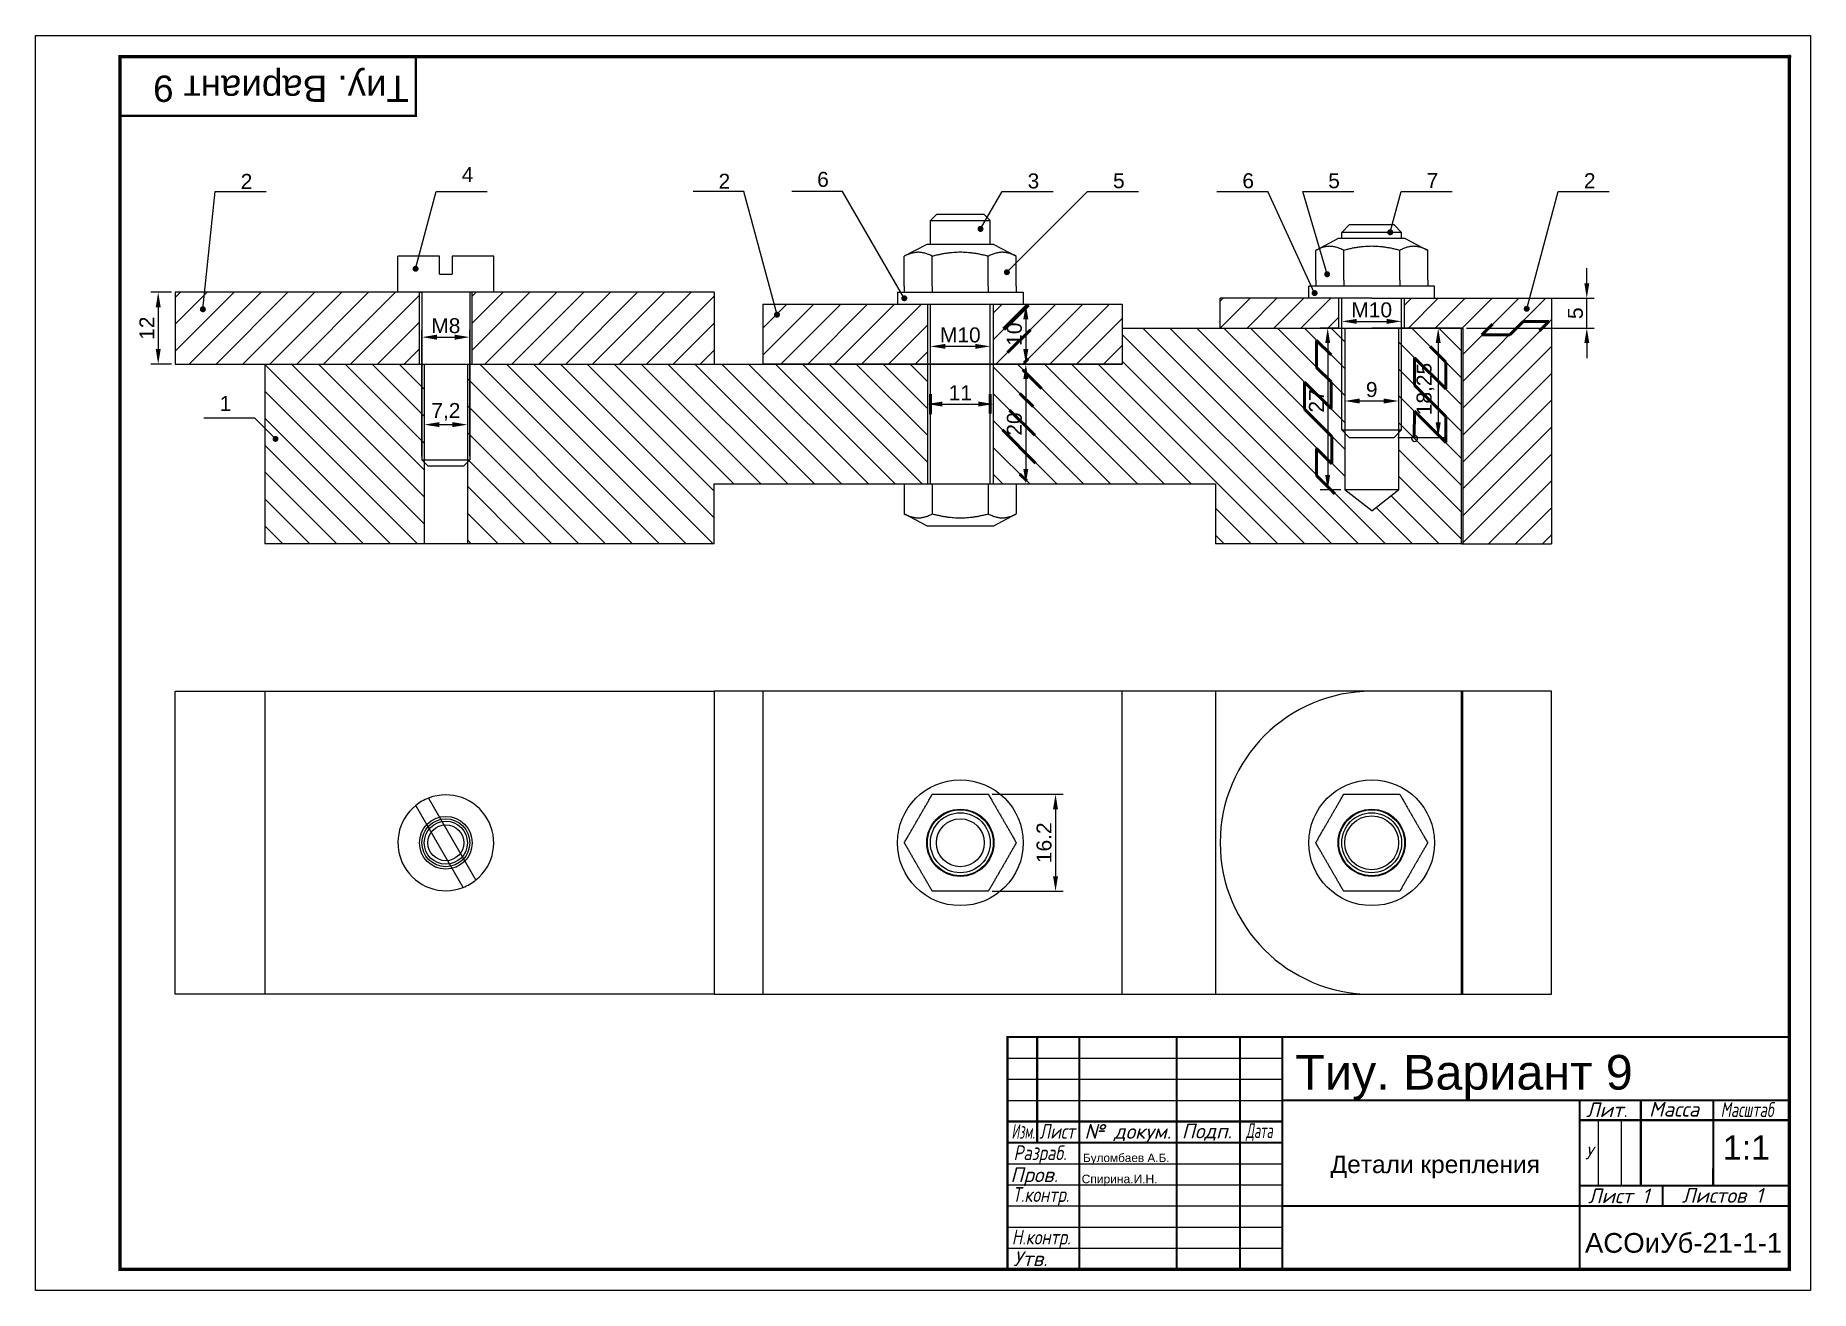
# Paper-space layout 'Лист1' of a CAD drawing. Header units: millimetres. Extents: x -20 to 276, y -7 to 202.
import ezdxf

# ---------------------------------------------------------------- set-up
doc = ezdxf.new("R2010")
doc.units = ezdxf.units.MM
doc.styles.get("Standard").update_dxf_attribs({"font": 'arial.ttf'})
doc.dimstyles.new('ISO-25', dxfattribs={"dimtxt": 2.5, "dimasz": 2.5, "dimexe": 1.25, "dimexo": 0.625, "dimtad": 1, "dimtxsty": 'Standard', "dimcen": 2.5, "dimadec": 0, "dimazin": 0, "dimtfac": 1, "dimtmove": 0, "dimatfit": 3, "dimfxl": 1, "dimarcsym": 0})
pattern_1 = [(135, (-2432.8858, 119.8867), (-2.245064, -2.245064), [])]

# ---------------------------------------------------------------- blocks, each defined once
blk = doc.blocks.new('A$C0034a478')
at = {"color": 0, "linetype": 'Continuous', "lineweight": 0}
for p, q in [((2165.04, 1954.54), (2255.04, 1954.54)), ((2165.04, 1903.94), (2165.04, 1954.54)), ((2180.01, 1954.54), (2180.01, 1903.94)), ((2263.18, 1954.54), (2255.04, 1954.54)), ((2255.04, 1954.54), (2255.04, 1903.94)), ((2323.18, 1954.54), (2263.18, 1954.54)), ((2263.18, 1954.54), (2263.18, 1903.94)), ((2364.82, 1954.54), (2323.18, 1954.54)), ((2323.18, 1903.94), (2323.18, 1954.54)), ((2338.73, 1954.54), (2338.73, 1903.94)), ((2394.82, 1954.54), (2364.82, 1954.54)), ((2379.82, 1903.94), (2379.82, 1954.54)), ((2380.01, 1903.94), (2380.01, 1954.54)), ((2394.82, 1903.94), (2394.82, 1954.54)), ((2213.1, 1921.77), (2205.2, 1935.46)), ((2207.36, 1936.71), (2215.26, 1923.02)), ((2255.04, 1903.94), (2165.04, 1903.94)), ((2255.04, 1903.94), (2263.18, 1903.94)), ((2263.18, 1903.94), (2323.18, 1903.94)), ((2323.18, 1903.94), (2364.82, 1903.94)), ((2364.82, 1903.94), (2394.82, 1903.94))]:
    blk.add_line(p, q, dxfattribs=at)
for centre, radius in [((2296.13, 1929.24), 10.5), ((2364.82, 1929.24), 10.5), ((2210.23, 1929.24), 4.4), ((2210.23, 1929.24), 4), ((2210.23, 1929.24), 3.6), ((2296.13, 1929.24), 5.61), ((2296.13, 1929.24), 5.5), ((2296.13, 1929.24), 5), ((2296.13, 1929.24), 4), ((2364.82, 1929.24), 5.61), ((2364.82, 1929.24), 5.5), ((2364.82, 1929.24), 5), ((2364.82, 1929.24), 4.5), ((2364.82, 1929.24), 4.5), ((2210.23, 1929.24), 3)]:
    blk.add_circle(centre, radius, dxfattribs=at)
for centre, radius, start, end in [((2364.82, 1929.24), 25.3, 90, 270), ((2210.23, 1929.24), 8, 128.9893, 291.0107), ((2210.23, 1929.24), 8, 111.0107, 128.9893), ((2210.23, 1929.24), 8, 308.9893, 111.0107), ((2210.23, 1929.24), 8, 291.0107, 308.9893)]:
    blk.add_arc(centre, radius, start, end, dxfattribs=at)
for points in [[(2286.78, 1929.24), (2289.12, 1933.29), (2291.46, 1937.34)], [(2291.46, 1937.34), (2296.13, 1937.34), (2300.81, 1937.34)], [(2300.81, 1937.34), (2303.15, 1933.29), (2305.48, 1929.24)], [(2355.47, 1929.24), (2357.81, 1933.29), (2360.15, 1937.34)], [(2360.15, 1937.34), (2364.82, 1937.34), (2369.5, 1937.34)], [(2369.5, 1937.34), (2371.83, 1933.29), (2374.17, 1929.24)], [(2291.46, 1921.14), (2289.12, 1925.19), (2286.78, 1929.24)], [(2305.48, 1929.24), (2303.15, 1925.19), (2300.81, 1921.14)], [(2360.15, 1921.14), (2357.81, 1925.19), (2355.47, 1929.24)], [(2374.17, 1929.24), (2371.83, 1925.19), (2369.5, 1921.14)], [(2300.81, 1921.14), (2296.13, 1921.14), (2291.46, 1921.14)], [(2369.5, 1921.14), (2364.82, 1921.14), (2360.15, 1921.14)]]:
    blk.add_rational_spline(points, [1, 1.15470053838, 1], degree=2, dxfattribs=at)
blk = doc.blocks.new('*D7')
at = {"color": 0, "lineweight": -2, "transparency": 16777216}
for p, q in [((44.95, 146.64), (44.95, 135.91)), ((52.15, 146.64), (52.15, 135.91)), ((47.45, 137.16), (49.65, 137.16))]:
    blk.add_line(p, q, dxfattribs=at)
at = {"color": 0, "transparency": 16777216}
for points in [[(47.45, 137.58), (47.45, 136.75), (44.95, 137.16)], [(49.65, 137.58), (49.65, 136.75), (52.15, 137.16)]]:
    blk.add_solid(points, dxfattribs=at)
at = {"layer": 'Defpoints', "color": 0, "transparency": 16777216}
for p in [(44.95, 147.27), (52.15, 147.27), (52.15, 137.16)]:
    blk.add_point(p, dxfattribs=at)
at = {"color": 0, "lineweight": 0, "transparency": 16777216, "insert": (48.55, 139.29), "char_height": 2.5, "attachment_point": 5}
blk.add_mtext('7,2', dxfattribs=at)
blk = doc.blocks.new('*D10')
at = {"color": 0, "lineweight": -2, "transparency": 16777216}
for p, q in [((198.64, 152.64), (198.64, 139.86)), ((207.64, 152.64), (207.64, 139.86)), ((201.14, 141.11), (205.14, 141.11))]:
    blk.add_line(p, q, dxfattribs=at)
at = {"color": 0, "transparency": 16777216}
for points in [[(201.14, 141.53), (201.14, 140.69), (198.64, 141.11)], [(205.14, 141.53), (205.14, 140.69), (207.64, 141.11)]]:
    blk.add_solid(points, dxfattribs=at)
at = {"layer": 'Defpoints', "color": 0, "transparency": 16777216}
for p in [(198.64, 153.27), (207.64, 153.27), (207.64, 141.11)]:
    blk.add_point(p, dxfattribs=at)
at = {"color": 0, "lineweight": 0, "transparency": 16777216, "insert": (203.14, 143.01), "char_height": 2.5, "attachment_point": 5}
blk.add_mtext('9', dxfattribs=at)
blk = doc.blocks.new('*D13')
at = {"color": 0, "lineweight": -2, "transparency": 16777216}
for p, q in [((129.45, 147.89), (129.45, 151.48)), ((139.45, 147.89), (139.45, 151.48)), ((136.95, 150.23), (131.95, 150.23))]:
    blk.add_line(p, q, dxfattribs=at)
at = {"color": 0, "transparency": 16777216}
for points in [[(131.95, 150.65), (131.95, 149.82), (129.45, 150.23)], [(136.95, 150.65), (136.95, 149.82), (139.45, 150.23)]]:
    blk.add_solid(points, dxfattribs=at)
at = {"layer": 'Defpoints', "color": 0, "transparency": 16777216}
for p in [(129.45, 150.23), (129.45, 147.27), (139.45, 147.27)]:
    blk.add_point(p, dxfattribs=at)
at = {"color": 0, "lineweight": 0, "transparency": 16777216, "insert": (134.45, 152.13), "char_height": 2.5, "attachment_point": 5}
blk.add_mtext('М10', dxfattribs=at)
blk = doc.blocks.new('*D14')
at = {"color": 0, "lineweight": -2, "transparency": 16777216}
for p, q in [((2.74, 159.27), (-0.73, 159.27)), ((0.52, 156.77), (0.52, 149.77)), ((2.74, 147.27), (-0.73, 147.27))]:
    blk.add_line(p, q, dxfattribs=at)
at = {"color": 0, "transparency": 16777216}
for points in [[(0.11, 156.77), (0.94, 156.77), (0.52, 159.27)], [(0.11, 149.77), (0.94, 149.77), (0.52, 147.27)]]:
    blk.add_solid(points, dxfattribs=at)
at = {"layer": 'Defpoints', "color": 0, "transparency": 16777216}
for p in [(3.36, 159.27), (0.52, 147.27), (3.36, 147.27)]:
    blk.add_point(p, dxfattribs=at)
at = {"color": 0, "lineweight": 0, "transparency": 16777216, "insert": (-1.36, 153.27), "char_height": 2.5, "attachment_point": 5, "rotation": 90}
blk.add_mtext('12', dxfattribs=at)
blk = doc.blocks.new('*D15')
at = {"color": 0, "lineweight": -2, "transparency": 16777216}
for p, q in [((139.75, 75.44), (151.6, 75.44)), ((150.35, 72.94), (150.35, 61.74)), ((139.75, 59.24), (151.6, 59.24))]:
    blk.add_line(p, q, dxfattribs=at)
at = {"color": 0, "transparency": 16777216}
for points in [[(149.93, 72.94), (150.76, 72.94), (150.35, 75.44)], [(149.93, 61.74), (150.76, 61.74), (150.35, 59.24)]]:
    blk.add_solid(points, dxfattribs=at)
at = {"layer": 'Defpoints', "color": 0, "transparency": 16777216}
for p in [(139.13, 75.44), (139.13, 59.24), (150.35, 59.24)]:
    blk.add_point(p, dxfattribs=at)
at = {"color": 0, "transparency": 16777216, "insert": (148.44, 67.34), "char_height": 2.5, "attachment_point": 5, "rotation": 90}
blk.add_mtext('16.2', dxfattribs=at)
blk = doc.blocks.new('*D16')
at = {"color": 0, "lineweight": -2, "transparency": 16777216}
for p, q in [((44.55, 131.89), (44.55, 153.02)), ((47.05, 151.77), (50.05, 151.77)), ((52.55, 131.89), (52.55, 153.02))]:
    blk.add_line(p, q, dxfattribs=at)
at = {"color": 0, "lineweight": 0, "transparency": 16777216}
for points in [[(47.05, 152.18), (47.05, 151.35), (44.55, 151.77)], [(50.05, 152.18), (50.05, 151.35), (52.55, 151.77)]]:
    blk.add_solid(points, dxfattribs=at)
at = {"layer": 'Defpoints', "color": 0, "lineweight": 0, "transparency": 16777216}
for p in [(52.55, 151.77), (44.55, 131.27), (52.55, 131.27)]:
    blk.add_point(p, dxfattribs=at)
at = {"color": 0, "lineweight": 0, "transparency": 16777216, "insert": (48.55, 153.67), "char_height": 2.5, "attachment_point": 5}
blk.add_mtext('М8', dxfattribs=at)
blk = doc.blocks.new('*D17')
at = {"color": 0, "lineweight": -2, "transparency": 16777216}
for p, q in [((128.95, 146.64), (128.95, 139.35)), ((139.95, 146.64), (139.95, 139.35)), ((131.45, 140.6), (137.45, 140.6))]:
    blk.add_line(p, q, dxfattribs=at)
at = {"color": 0, "transparency": 16777216}
for points in [[(131.45, 141.02), (131.45, 140.18), (128.95, 140.6)], [(137.45, 141.02), (137.45, 140.18), (139.95, 140.6)]]:
    blk.add_solid(points, dxfattribs=at)
at = {"layer": 'Defpoints', "color": 0, "transparency": 16777216}
for p in [(128.95, 147.27), (139.95, 147.27), (139.95, 140.6)]:
    blk.add_point(p, dxfattribs=at)
at = {"color": 0, "lineweight": 0, "transparency": 16777216, "insert": (134.45, 142.48), "char_height": 2.5, "attachment_point": 5}
blk.add_mtext('11', dxfattribs=at)
blk = doc.blocks.new('*D18')
at = {"color": 0, "lineweight": -2, "transparency": 16777216}
for p, q in [((140.58, 157.27), (146.64, 157.27)), ((145.39, 154.77), (145.39, 149.77)), ((140.58, 147.27), (146.64, 147.27))]:
    blk.add_line(p, q, dxfattribs=at)
at = {"color": 0, "transparency": 16777216}
for points in [[(144.97, 154.77), (145.8, 154.77), (145.39, 157.27)], [(144.97, 149.77), (145.8, 149.77), (145.39, 147.27)]]:
    blk.add_solid(points, dxfattribs=at)
at = {"layer": 'Defpoints', "color": 0, "transparency": 16777216}
for p in [(139.95, 157.27), (139.95, 147.27), (145.39, 147.27)]:
    blk.add_point(p, dxfattribs=at)
at = {"color": 0, "lineweight": 0, "transparency": 16777216, "insert": (143.48, 152.27), "char_height": 2.5, "attachment_point": 5, "rotation": 90}
blk.add_mtext('10', dxfattribs=at)
blk = doc.blocks.new('*D19')
at = {"color": 0, "lineweight": -2, "transparency": 16777216}
for p, q in [((140.58, 147.27), (146.64, 147.27)), ((145.39, 144.77), (145.39, 129.77)), ((140.58, 127.27), (146.64, 127.27))]:
    blk.add_line(p, q, dxfattribs=at)
at = {"color": 0, "lineweight": 0, "transparency": 16777216}
for points in [[(144.97, 144.77), (145.8, 144.77), (145.39, 147.27)], [(144.97, 129.77), (145.8, 129.77), (145.39, 127.27)]]:
    blk.add_solid(points, dxfattribs=at)
at = {"layer": 'Defpoints', "color": 0, "lineweight": 0, "transparency": 16777216}
for p in [(139.95, 147.27), (139.95, 127.27), (145.39, 127.27)]:
    blk.add_point(p, dxfattribs=at)
at = {"color": 0, "lineweight": 0, "transparency": 16777216, "insert": (143.48, 137.27), "char_height": 2.5, "attachment_point": 5, "rotation": 90}
blk.add_mtext('20', dxfattribs=at)
blk = doc.blocks.new('*D20')
at = {"color": 0, "lineweight": -2, "transparency": 16777216}
for p, q in [((198.14, 153.89), (198.14, 155.66)), ((200.64, 154.41), (205.64, 154.41)), ((208.14, 153.89), (208.14, 155.66))]:
    blk.add_line(p, q, dxfattribs=at)
at = {"color": 0, "lineweight": 0, "transparency": 16777216}
for points in [[(200.64, 154.82), (200.64, 153.99), (198.14, 154.41)], [(205.64, 154.82), (205.64, 153.99), (208.14, 154.41)]]:
    blk.add_solid(points, dxfattribs=at)
at = {"layer": 'Defpoints', "color": 0, "lineweight": 0, "transparency": 16777216}
for p in [(208.14, 154.41), (198.14, 153.27), (208.14, 153.27)]:
    blk.add_point(p, dxfattribs=at)
at = {"color": 0, "lineweight": 0, "transparency": 16777216, "insert": (203.14, 156.31), "char_height": 2.5, "attachment_point": 5}
blk.add_mtext('М10', dxfattribs=at)
blk = doc.blocks.new('*D21')
at = {"color": 0, "lineweight": -2, "transparency": 16777216}
for p, q in [((197.51, 153.27), (194.54, 153.27)), ((195.79, 150.77), (195.79, 128.77)), ((198.01, 126.27), (194.54, 126.27))]:
    blk.add_line(p, q, dxfattribs=at)
at = {"color": 0, "lineweight": 0, "transparency": 16777216}
for points in [[(195.37, 150.77), (196.21, 150.77), (195.79, 153.27)], [(195.37, 128.77), (196.21, 128.77), (195.79, 126.27)]]:
    blk.add_solid(points, dxfattribs=at)
at = {"layer": 'Defpoints', "color": 0, "lineweight": 0, "transparency": 16777216}
for p in [(198.14, 153.27), (195.79, 126.27), (198.64, 126.27)]:
    blk.add_point(p, dxfattribs=at)
at = {"color": 0, "lineweight": 0, "transparency": 16777216, "insert": (193.91, 141.12), "char_height": 2.5, "attachment_point": 5, "rotation": 90}
blk.add_mtext('27', dxfattribs=at)
blk = doc.blocks.new('*D22')
at = {"color": 0, "lineweight": -2, "transparency": 16777216}
for p, q in [((208.76, 153.27), (215.49, 153.27)), ((214.24, 150.77), (214.24, 137.52)), ((207.51, 135.02), (215.49, 135.02))]:
    blk.add_line(p, q, dxfattribs=at)
at = {"color": 0, "lineweight": 0, "transparency": 16777216}
for points in [[(213.82, 150.77), (214.66, 150.77), (214.24, 153.27)], [(213.82, 137.52), (214.66, 137.52), (214.24, 135.02)]]:
    blk.add_solid(points, dxfattribs=at)
at = {"layer": 'Defpoints', "color": 0, "lineweight": 0, "transparency": 16777216}
for p in [(208.14, 153.27), (206.89, 135.02), (214.24, 135.02)]:
    blk.add_point(p, dxfattribs=at)
at = {"color": 0, "lineweight": 0, "transparency": 16777216, "insert": (212.11, 143.11), "char_height": 2.5, "attachment_point": 5, "rotation": 90}
blk.add_mtext('18,25', dxfattribs=at)
blk = doc.blocks.new('*D25')
at = {"color": 0, "lineweight": -2, "transparency": 16777216}
for p, q in [((239.05, 160.77), (239.05, 163.27)), ((218.96, 158.27), (240.3, 158.27)), ((239.05, 153.27), (239.05, 158.27)), ((218.96, 153.27), (240.3, 153.27)), ((239.05, 150.77), (239.05, 148.27))]:
    blk.add_line(p, q, dxfattribs=at)
at = {"color": 0, "lineweight": 0, "transparency": 16777216}
for points in [[(238.64, 160.77), (239.47, 160.77), (239.05, 158.27)], [(238.64, 150.77), (239.47, 150.77), (239.05, 153.27)]]:
    blk.add_solid(points, dxfattribs=at)
at = {"layer": 'Defpoints', "color": 0, "lineweight": 0, "transparency": 16777216}
for p in [(218.33, 158.27), (239.05, 158.27), (218.33, 153.27)]:
    blk.add_point(p, dxfattribs=at)
at = {"color": 0, "lineweight": 0, "transparency": 16777216, "insert": (237.16, 155.77), "char_height": 2.5, "attachment_point": 5, "rotation": 90}
blk.add_mtext('5', dxfattribs=at)

psp = doc.layouts.new('Лист1')

# ---------------------------------------------------------------- hatches: boundary and pattern name
at = {"lineweight": 0}
h = psp.add_hatch(dxfattribs=at)
h.set_pattern_fill('ANSI31', color=256)
h.set_pattern_definition([(45, (-2432.8858, 119.8867), (-2.245064, 2.245064), [])])
h.paths.add_polyline_path([(44.147, 159.269), (3.361, 159.269), (3.361, 147.269), (44.147, 147.269)])
h.paths.add_polyline_path([(93.361, 159.269), (52.947, 159.269), (52.947, 147.269), (93.361, 147.269)])
h.paths.add_polyline_path([(128.952, 157.269), (101.495, 157.269), (101.495, 147.269), (128.952, 147.269)])
h.paths.add_polyline_path([(161.495, 153.269), (161.495, 157.269), (139.952, 157.269), (139.952, 147.269), (161.495, 147.269)])
h.paths.add_polyline_path([(197.638, 158.269), (177.838, 158.269), (177.838, 153.269), (197.638, 153.269)])
h.paths.add_polyline_path([(233.138, 158.269), (208.638, 158.269), (208.638, 153.269), (218.138, 153.269), (218.33, 153.269), (218.33, 117.269), (233.138, 117.269)])
h = psp.add_hatch(dxfattribs=at)
h.set_pattern_fill('ANSI31', color=256, angle=90)
h.set_pattern_definition(pattern_1)
h.paths.add_polyline_path([(139.952, 147.269), (139.952, 127.269), (177.043, 127.269), (177.043, 117.269), (218.138, 117.269), (218.138, 153.269), (207.638, 153.269), (207.638, 126.269), (203.138, 122.769), (198.638, 126.269), (198.638, 153.269), (161.495, 153.269), (161.495, 147.269)])
h = psp.add_hatch(dxfattribs=at)
h.set_pattern_fill('ANSI31', color=256, angle=90)
h.set_pattern_definition(pattern_1)
h.paths.add_polyline_path([(18.33, 147.269), (18.33, 117.269), (44.947, 117.269), (44.947, 147.269)])
h.paths.add_polyline_path([(52.147, 147.269), (52.147, 117.269), (93.361, 117.269), (93.361, 127.269), (128.952, 127.269), (128.952, 147.269)])

# ---------------------------------------------------------------- linework, layer by layer
for p, q in [((-19.965, -7.429), (-19.965, 202.146)), ((-19.965, 202.146), (276.403, 202.146)), ((276.403, 202.146), (276.403, -7.429)), ((7.981, 156.43), (10.05, 176.097)), ((10.05, 176.097), (18.55, 176.097)), ((43.5, 163.197), (46.956, 176.097)), ((46.956, 176.097), (55.456, 176.097)), ((98.329, 176.097), (89.829, 176.097)), ((103.844, 155.515), (98.329, 176.097)), ((114.8, 176.097), (106.3, 176.097)), ((125.093, 158.269), (114.8, 176.097)), ((137.824, 169.842), (141.435, 176.097)), ((141.435, 176.097), (149.935, 176.097)), ((142.221, 162.62), (155.698, 176.097)), ((155.698, 176.097), (164.198, 176.097)), ((177.293, 176.097), (185.793, 176.097)), ((193.607, 159.131), (185.793, 176.097)), ((195.702, 162.275), (191.63, 176.097)), ((191.63, 176.097), (200.13, 176.097)), ((206.231, 169.281), (208.057, 176.097)), ((208.057, 176.097), (216.557, 176.097)), ((229.016, 156.504), (234.266, 176.097)), ((234.266, 176.097), (242.766, 176.097)), ((198.138, 169.269), (199.388, 170.519)), ((208.138, 169.269), (206.888, 170.519)), ((125.102, 160.269), (125.102, 159.269)), ((129.777, 160.269), (129.777, 159.269)), ((139.127, 160.269), (139.127, 159.269)), ((143.802, 160.269), (143.802, 159.269)), ((193.788, 161.269), (193.788, 160.269)), ((198.463, 161.269), (198.463, 160.269)), ((207.813, 161.269), (207.813, 160.269)), ((212.488, 161.269), (212.488, 160.269)), ((44.147, 159.269), (44.547, 159.269)), ((48.361, 159.269), (44.361, 159.269)), ((16.636, 138.263), (8.136, 138.263)), ((20.111, 134.787), (16.636, 138.263)), ((198.138, 136.269), (199.388, 135.019)), ((208.138, 136.269), (206.888, 135.019)), ((188.199, 27.853), (188.199, 34.909)), ((142.332, 31.381), (188.199, 31.381)), ((142.332, 27.853), (188.199, 27.853)), ((142.332, 24.325), (188.199, 24.325)), ((248.082, 24.325), (237.875, 24.325)), ((240.947, 21.023), (240.947, 10.073)), ((244.806, 21.023), (244.806, 10.073)), ((142.332, 13.74), (188.199, 13.74)), ((142.332, 10.212), (188.199, 10.212)), ((142.332, 6.684), (188.199, 6.684)), ((142.332, 3.156), (188.199, 3.156)), ((142.332, -0.373), (142.332, -0.373)), ((142.332, -0.373), (142.332, -3.901)), ((142.332, -0.373), (188.199, -0.373)), ((276.403, -7.429), (-19.965, -7.429))]:
    psp.add_line(p, q, dxfattribs=at)
at = {"color": 0, "linetype": 'Continuous', "lineweight": 0, "extrusion": (0, 1, 0)}
for p, q in [((130.452, 172.269), (129.452, 171.269)), ((138.452, 172.269), (130.452, 172.269)), ((138.452, 172.269), (139.452, 171.269)), ((129.452, 171.269), (139.452, 171.269)), ((129.452, 167.269), (129.452, 171.269)), ((139.452, 167.269), (139.452, 171.269)), ((208.138, 169.269), (198.138, 169.269)), ((198.138, 168.269), (198.138, 169.269)), ((206.888, 170.519), (199.388, 170.519)), ((208.138, 168.269), (208.138, 169.269)), ((128.842, 167.269), (125.102, 165.269)), ((139.311, 167.269), (128.842, 167.269)), ((140.062, 167.269), (139.311, 167.269)), ((140.062, 167.269), (143.802, 165.269)), ((197.528, 168.269), (193.788, 166.269)), ((193.788, 161.269), (193.788, 166.269)), ((208.748, 168.269), (197.528, 168.269)), ((198.463, 161.269), (198.463, 166.269)), ((207.813, 161.269), (207.813, 166.269)), ((208.748, 168.269), (212.488, 166.269)), ((212.488, 161.269), (212.488, 166.269)), ((40.547, 159.269), (40.547, 165.269)), ((47.465, 165.269), (40.547, 165.269)), ((47.465, 162.269), (47.465, 165.269)), ((49.63, 165.269), (49.63, 162.269)), ((56.547, 165.269), (49.63, 165.269)), ((56.547, 159.269), (56.547, 165.269)), ((125.102, 160.269), (125.102, 165.269)), ((129.777, 160.269), (129.777, 165.269)), ((139.127, 160.269), (139.127, 165.269)), ((143.802, 160.269), (143.802, 165.269)), ((47.465, 162.269), (49.63, 162.269)), ((213.638, 160.269), (192.638, 160.269)), ((192.638, 158.269), (192.638, 160.269)), ((213.638, 158.269), (213.638, 160.269)), ((93.361, 159.269), (3.361, 159.269)), ((3.361, 159.269), (3.361, 147.269)), ((44.147, 147.269), (44.147, 159.269)), ((44.547, 159.269), (44.547, 131.269)), ((52.547, 159.269), (52.547, 131.269)), ((52.947, 147.269), (52.947, 159.269)), ((93.361, 159.269), (93.361, 147.269)), ((101.495, 157.269), (161.495, 157.269)), ((101.495, 157.269), (101.495, 147.269)), ((123.952, 159.269), (144.952, 159.269)), ((123.952, 159.269), (123.952, 157.269)), ((128.952, 157.269), (128.952, 147.269)), ((129.452, 127.269), (129.452, 157.269)), ((139.452, 127.269), (139.452, 157.269)), ((139.952, 157.269), (139.952, 147.269)), ((144.952, 159.269), (144.952, 157.269)), ((161.495, 157.269), (161.495, 147.269)), ((203.138, 158.269), (177.838, 158.269)), ((177.838, 153.269), (177.838, 158.269)), ((197.638, 153.269), (197.638, 158.269)), ((198.138, 136.269), (198.138, 158.269)), ((203.138, 158.269), (233.138, 158.269)), ((208.138, 136.269), (208.138, 158.269)), ((208.638, 153.269), (208.638, 158.269)), ((233.138, 158.269), (233.138, 117.269)), ((161.495, 153.269), (218.33, 153.269)), ((161.495, 153.269), (161.495, 147.269)), ((198.638, 153.269), (198.638, 126.269)), ((218.138, 153.269), (203.138, 153.269)), ((207.638, 153.269), (207.638, 126.269)), ((218.138, 117.269), (218.138, 153.269)), ((218.33, 153.269), (218.33, 117.269)), ((3.361, 147.269), (93.361, 147.269)), ((18.33, 147.269), (161.495, 147.269)), ((18.33, 147.269), (18.33, 117.269)), ((44.947, 147.269), (44.947, 117.269)), ((52.147, 147.269), (52.147, 117.269)), ((161.495, 147.269), (101.495, 147.269)), ((128.952, 147.269), (128.952, 127.269)), ((139.952, 147.269), (139.952, 127.269)), ((198.138, 136.269), (208.138, 136.269)), ((199.388, 135.019), (206.888, 135.019)), ((44.547, 131.269), (45.083, 131.269)), ((45.547, 130.269), (44.547, 131.269)), ((45.083, 131.269), (52.547, 131.269)), ((51.547, 130.269), (52.547, 131.269)), ((45.547, 130.269), (45.949, 130.269)), ((45.949, 130.269), (51.547, 130.269)), ((93.361, 127.269), (177.043, 127.269)), ((93.361, 117.269), (93.361, 127.269)), ((125.102, 127.269), (125.102, 122.269)), ((129.777, 127.269), (129.777, 122.269)), ((139.127, 127.269), (139.127, 122.269)), ((143.802, 127.269), (143.802, 122.269)), ((177.043, 127.269), (177.043, 117.269)), ((207.638, 126.269), (198.638, 126.269)), ((203.138, 122.769), (198.638, 126.269)), ((203.138, 122.769), (207.638, 126.269)), ((128.842, 120.269), (125.102, 122.269)), ((140.062, 120.269), (143.802, 122.269)), ((128.842, 120.269), (140.062, 120.269)), ((93.361, 117.269), (18.33, 117.269)), ((218.33, 117.269), (177.043, 117.269)), ((218.138, 117.269), (233.138, 117.269))]:
    psp.add_line(p, q, dxfattribs=at)
at = {"color": 7, "lineweight": 80, "true_color": 0xffffff}
psp.add_line((145.801, 157.163), (141.717, 153.08), dxfattribs=at)
at = {"color": 7, "lineweight": 50, "true_color": 0xffffff}
for p, q in [((226.225, 152.166), (228.433, 154.375)), ((228.433, 154.375), (232.719, 154.375)), ((232.719, 154.375), (231.178, 152.833)), ((146.155, 153.019), (142.349, 149.214)), ((196.361, 148.808), (193.947, 151.222)), ((193.947, 151.222), (193.947, 146.704)), ((223.322, 153.943), (221.546, 152.166)), ((221.546, 152.166), (226.225, 152.166)), ((215.524, 143.114), (210.298, 148.34)), ((210.298, 148.34), (210.298, 143.75)), ((212.921, 150.202), (215.524, 147.599)), ((144.909, 146.319), (148.003, 143.205)), ((145.764, 148.144), (145.131, 147.511)), ((193.947, 146.704), (196.361, 144.29)), ((215.524, 147.599), (215.524, 143.114)), ((129.452, 142.269), (129.452, 138.886)), ((139.452, 142.269), (139.452, 139.033)), ((144.411, 142.375), (146.611, 140.175)), ((196.361, 139.844), (191.93, 144.276)), ((191.93, 144.276), (191.93, 139.748)), ((196.361, 144.29), (196.361, 139.844)), ((210.298, 143.75), (215.524, 138.525)), ((142.668, 139.596), (146.868, 135.397)), ((191.93, 139.748), (196.485, 135.193)), ((210.298, 139.404), (210.204, 135.019)), ((215.524, 134.178), (210.298, 139.404)), ((215.524, 138.525), (215.524, 134.178)), ((141.482, 136.281), (147.021, 130.742)), ((196.485, 135.193), (196.485, 130.626)), ((196.485, 130.626), (193.947, 133.164)), ((193.947, 133.164), (193.947, 128.654)), ((144.41, 128.899), (145.558, 127.751)), ((193.947, 128.654), (196.993, 125.609))]:
    psp.add_line(p, q, dxfattribs=at)
at = {"lineweight": 0, "const_width": 0.565}
psp.add_lwpolyline([(-5.852, -3.901), (-5.852, 198.617), (272.875, 198.617), (272.875, -3.901)], close=True, dxfattribs=at)
at = {"lineweight": 0, "const_width": 0.353}
for points in [[(-5.852, 188.738), (43.543, 188.738), (43.543, 198.617)], [(272.875, 34.909), (142.332, 34.909), (142.332, -3.901)], [(147.272, 34.909), (147.272, 17.268)], [(154.328, 34.909), (154.328, -3.901)], [(170.558, 34.909), (170.558, -3.901)], [(181.142, 34.909), (181.142, -3.901)], [(188.199, 34.909), (188.199, -3.901)], [(188.199, 24.325), (272.875, 24.325)], [(237.875, 24.325), (237.875, -3.901)], [(248.082, 10.073), (248.082, 24.325)], [(260.174, 24.325), (260.158, 10.073)], [(142.332, 20.797), (188.199, 20.797)], [(237.875, 21.023), (272.875, 21.023)], [(142.332, 17.268), (188.199, 17.268)], [(248.082, 10.073), (237.875, 10.073)], [(248.082, 10.073), (272.875, 10.073)], [(251.706, 10.073), (251.706, 6.684)], [(188.199, 6.684), (272.875, 6.684)]]:
    psp.add_lwpolyline(points, dxfattribs=at)
at = {"lineweight": 0}
for points, const_width in [([(272.699, 198.617, 1), (273.051, 198.617, 1)], 0.353), ([(272.699, 198.617, 1), (273.051, 198.617, 1)], 0.353), ([(137.574, 169.842, 1), (138.074, 169.842, 1)], 0.5), ([(205.981, 169.281, 1), (206.481, 169.281, 1)], 0.5), ([(43.25, 163.197, 1), (43.75, 163.197, 1)], 0.5), ([(141.971, 162.62, 1), (142.471, 162.62, 1)], 0.5), ([(195.452, 162.275, 1), (195.952, 162.275, 1)], 0.5), ([(124.843, 158.269, 1), (125.343, 158.269, 1)], 0.5), ([(193.357, 159.131, 1), (193.857, 159.131, 1)], 0.5), ([(7.731, 156.43, 1), (8.231, 156.43, 1)], 0.5), ([(103.594, 155.515, 1), (104.094, 155.515, 1)], 0.5), ([(228.766, 156.504, 1), (229.266, 156.504, 1)], 0.5), ([(19.861, 134.787, 1), (20.361, 134.787, 1)], 0.5)]:
    psp.add_lwpolyline(points, format="xyb", close=True, dxfattribs=dict(at, const_width=const_width))
psp.add_lwpolyline([(209.798, 134.855, 1), (210.798, 134.855, 1)], format="xyb", close=True, dxfattribs=at)
at = {"color": 0, "linetype": 'Continuous', "lineweight": 0}
for points in [[(198.463, 166.269), (196.125, 167.519), (193.788, 166.269)], [(207.813, 166.269), (203.138, 167.519), (198.463, 166.269)], [(212.488, 166.269), (210.15, 167.519), (207.813, 166.269)], [(129.777, 165.269), (127.44, 166.519), (125.102, 165.269)], [(139.127, 165.269), (134.452, 166.519), (129.777, 165.269)], [(143.802, 165.269), (141.465, 166.519), (139.127, 165.269)], [(125.102, 122.269), (127.44, 121.019), (129.777, 122.269)], [(129.777, 122.269), (134.452, 121.019), (139.127, 122.269)], [(139.127, 122.269), (141.465, 121.019), (143.802, 122.269)]]:
    psp.add_rational_spline(points, [1, 1.15470053838, 1], degree=2, dxfattribs=at)

# ---------------------------------------------------------------- block references
psp.add_blockref('A$C0034a478', (-2161.683, -1861.9))

# ---------------------------------------------------------------- texts
at = {"lineweight": 0}
psp.add_text('Тиу. Вариант 9', height=4.38988, rotation=180, dxfattribs=at).set_placement((42.389, 195.449))
for s, height, p in [('Тиу. Вариант 9', 5.79273, (190.382, 26.118)), ('Буломбаев А.Б.', 1.40595, (154.936, 14.024)), ('Детали крепления', 2.92634, (196.277, 12.184)), ('Спирина.И.Н.', 1.43424, (154.711, 10.482)), ('АСОиУб-21-1-1', 3.29362, (238.744, -1.124))]:
    psp.add_text(s, height=height, dxfattribs=at).set_placement(p)
at = {"lineweight": 0, "attachment_point": 1}
for s, width, gutter_width, heights, insert, char_height in [('2', 8.44295, 12.5, [0], (14.3, 179.032), 2.5), ('4', 8.44295, 12.5, [0], (51.206, 180.163), 2.5), ('2', 8.44295, 12.5, [0], (94.079, 179.061), 2.5), ('6', 8.44295, 12.5, [0], (110.55, 179.369), 2.5), ('3', 8.44295, 12.5, [0], (145.685, 179.113), 2.5), ('5', 8.44295, 12.5, [0], (159.948, 179.145), 2.5), ('6', 8.44295, 12.5, [0], (181.543, 179.145), 2.5), ('5', 8.44295, 12.5, [0], (195.88, 179.145), 2.5), ('7', 8.44295, 12.5, [0], (212.307, 179.178), 2.5), ('2', 8.44295, 12.5, [0], (238.566, 179.146), 2.5), ('1', 8.44295, 12.5, [0], (10.78, 141.946), 2.5), ('1:1', 8.75604, 20.264, [6.494], (261.776, 18.471), 4.0528)]:
    psp.add_mtext_dynamic_manual_height_columns(s, width=width, gutter_width=gutter_width, heights=heights, dxfattribs=dict(at, insert=insert, char_height=char_height))
at = {"lineweight": 0, "char_height": 2.46973}
for s, insert, width, attachment_point in [('{\\fISOCPEUR|b0|i1|c204|p34;Лит.}', (238.935, 23.988), 10.20794, 1), ('{\\fISOCPEUR|b0|i1|c204|p34;Масса}', (249.434, 24.077), 12.08745, 1), ('{\\fISOCPEUR|b0|i1|c204|p34;\\W0.7;Масштаб}', (261.406, 24.017), 12.70148, 1), ('\\W0.6;{\\fISOCPEUR|b0|i1|c204|p34;Изм.}', (142.989, 20.383), 4.93946, 1), ('{\\fISOCPEUR|b0|i1|c204|p34;\\W0.8;Лист}', (147.649, 20.381), 7.05638, 1), ('{\\fISOCPEUR|b0|i1|c204|p34;№ докум.}', (155.168, 20.374), 16.22967, 1), ('{\\fISOCPEUR|b0|i1|c204|p34;Подп.}', (175.605, 19.011), 10.58457, 5), ('{\\fISOCPEUR|b0|i1|c204|p34;\\W0.6;Дата}', (182.151, 20.507), 7.05638, 1), ('\\W0.8;{\\fISOCPEUR|b0|i1|c204|p34;Разраб.}', (143.336, 16.812), 11.99584, 1), ('{\\fISOCPEUR|b0|i1|c204|p34;Пров.}', (142.804, 13.14), 11.99584, 1), ('\\W0.8;{\\fISOCPEUR|b0|i1|c204|p34;Т.контр.}', (147.895, 8.254), 11.99584, 5), ('{\\fISOCPEUR|b0|i1|c204|p34;Лист 1}', (239.263, 9.611), 13.83142, 1), ('{\\fISOCPEUR|b0|i1|c204|p34;Листов 1}', (254.928, 9.688), 21.16913, 1), ('\\W0.8;{\\fISOCPEUR|b0|i1|c204|p34;Н.контр.}', (143.036, 2.722), 11.99584, 1), ('{\\fISOCPEUR|b0|i1|c204|p34;Утв.}', (143.309, -0.887), 11.99584, 1)]:
    psp.add_mtext(s, dxfattribs=dict(at, insert=insert, width=width, attachment_point=attachment_point))
at = {"color": 3, "lineweight": 0, "insert": (239.411, 15.548), "char_height": 2.11691, "width": 3.0721, "attachment_point": 5}
psp.add_mtext('{\\fISOCPEUR|b0|i1|c204|p34;\\C256;У}', dxfattribs=at)

# ---------------------------------------------------------------- dimensions: what is measured, and where the dimension line sits
at = {"lineweight": 0}
for base, p1, p2, picture, middle in [((239.054, 158.269), (218.33, 153.269), (218.33, 158.269), '*D25', (237.158, 155.769)), ((145.386, 147.269), (139.952, 157.269), (139.952, 147.269), '*D18', (143.484, 152.269)), ((145.386, 127.269), (139.952, 147.269), (139.952, 127.269), '*D19', (143.484, 137.269))]:
    dim = psp.add_linear_dim(base=base, p1=p1, p2=p2, angle=90, dimstyle='ISO-25', dxfattribs=at)
    dim.commit()
    dim.dimension.update_dxf_attribs({"geometry": picture, "text_midpoint": middle})
dim = psp.add_aligned_dim(p1=(3.361, 159.269), p2=(3.361, 147.269), distance=-2.836, dimstyle='ISO-25', dxfattribs=at)
dim.commit()
dim.dimension.update_dxf_attribs({"geometry": '*D14', "text_midpoint": (-1.355, 153.269)})
for base, p1, p2, picture, middle in [((208.138, 154.408), (198.138, 153.269), (208.138, 153.269), '*D20', (203.138, 156.309)), ((129.452, 150.232), (139.452, 147.269), (129.452, 147.269), '*D13', (134.452, 152.133))]:
    dim = psp.add_linear_dim(base=base, p1=p1, p2=p2, text='М<>', dimstyle='ISO-25', dxfattribs=at)
    dim.commit()
    dim.dimension.update_dxf_attribs({"geometry": picture, "text_midpoint": middle})
dim = psp.add_linear_dim(base=(52.547, 151.768), p1=(44.547, 131.269), p2=(52.547, 131.269), text='М<>', dimstyle='ISO-25', dxfattribs=at)
dim.commit()
dim.dimension.update_dxf_attribs({"geometry": '*D16', "text_midpoint": (48.547, 151.768), "dimtype": 160})
for base, p1, p2, picture, middle in [((195.79, 126.269), (198.138, 153.269), (198.638, 126.269), '*D21', (195.79, 141.117)), ((214.241, 135.019), (208.138, 153.269), (206.888, 135.019), '*D22', (214.241, 143.114))]:
    dim = psp.add_linear_dim(base=base, p1=p1, p2=p2, angle=90, dimstyle='ISO-25', dxfattribs=at)
    dim.commit()
    dim.dimension.update_dxf_attribs({"geometry": picture, "text_midpoint": middle, "dimtype": 160})
for base, p1, p2, picture, middle in [((207.638, 141.108), (198.638, 153.269), (207.638, 153.269), '*D10', (203.138, 143.01)), ((52.147, 137.162), (44.947, 147.269), (52.147, 147.269), '*D7', (48.547, 139.289)), ((139.952, 140.6), (128.952, 147.269), (139.952, 147.269), '*D17', (134.452, 142.48))]:
    dim = psp.add_linear_dim(base=base, p1=p1, p2=p2, dimstyle='ISO-25', dxfattribs=at)
    dim.commit()
    dim.dimension.update_dxf_attribs({"geometry": picture, "text_midpoint": middle})
dim = psp.add_linear_dim(base=(150.346, 59.243), p1=(139.127, 75.438), p2=(139.127, 59.243), angle=90, text='16.2', dimstyle='ISO-25')
dim.commit()
dim.dimension.update_dxf_attribs({"geometry": '*D15', "text_midpoint": (148.445, 67.341)})

doc.saveas('drawing.dxf')
